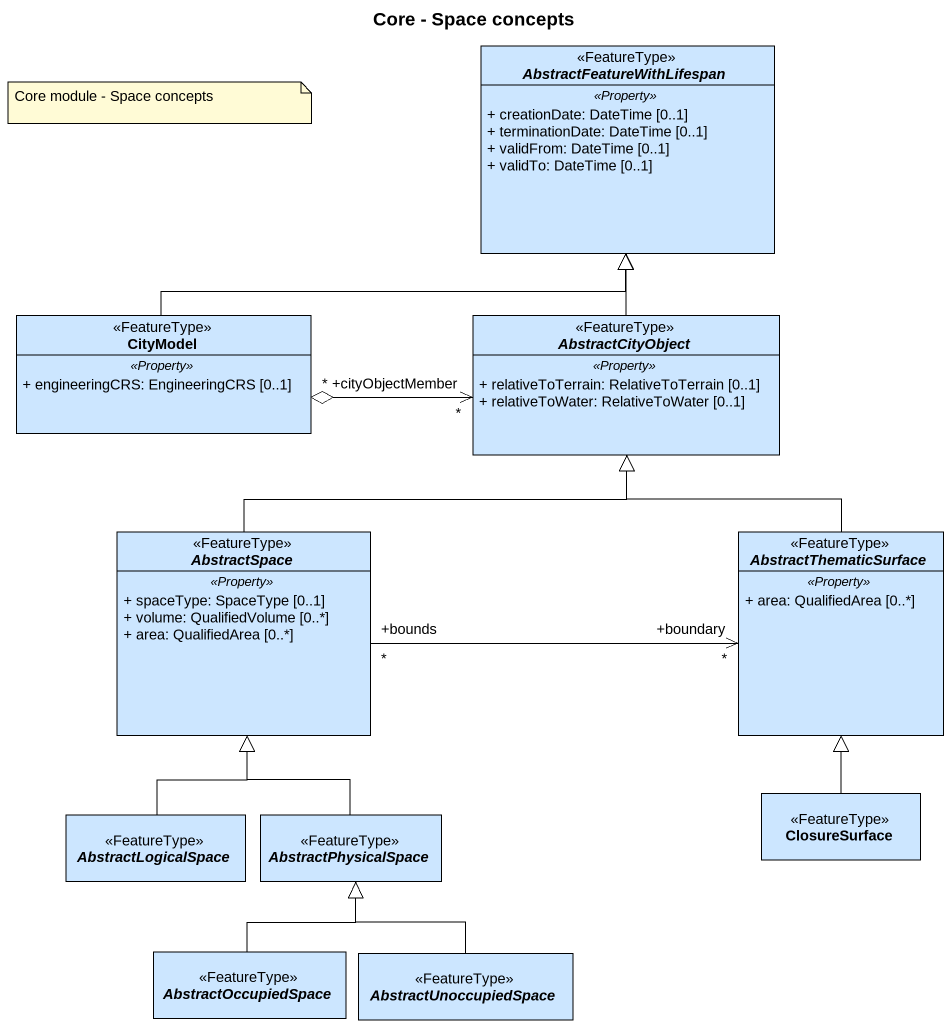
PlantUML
@startuml
title Core - Space concepts
hide circle
hide empty members
skinparam classAttributeIconSize 0
abstract class AbstractFeatureWithLifespan <<FeatureType>> #CCE6FF {
  .. <<Property>> ..
  + creationDate: DateTime [0..1]
  + terminationDate: DateTime [0..1]
  + validFrom: DateTime [0..1]
  + validTo: DateTime [0..1]
}
class CityModel <<FeatureType>> #CCE6FF {
  .. <<Property>> ..
  + engineeringCRS: EngineeringCRS [0..1]
}
abstract class AbstractCityObject <<FeatureType>> #CCE6FF {
  .. <<Property>> ..
  + relativeToTerrain: RelativeToTerrain [0..1]
  + relativeToWater: RelativeToWater [0..1]
}
abstract class AbstractSpace <<FeatureType>> #CCE6FF {
  .. <<Property>> ..
  + spaceType: SpaceType [0..1]
  + volume: QualifiedVolume [0..*]
  + area: QualifiedArea [0..*]
}
abstract class AbstractThematicSurface <<FeatureType>> #CCE6FF {
  .. <<Property>> ..
  + area: QualifiedArea [0..*]
}
abstract class AbstractLogicalSpace <<FeatureType>> #CCE6FF
abstract class AbstractPhysicalSpace <<FeatureType>> #CCE6FF
class ClosureSurface <<FeatureType>> #CCE6FF
abstract class AbstractOccupiedSpace <<FeatureType>> #CCE6FF
abstract class AbstractUnoccupiedSpace <<FeatureType>> #CCE6FF
CityModel -right-|> AbstractFeatureWithLifespan
CityModel "*" o-right-> "+cityObjectMember\n*" AbstractCityObject
AbstractCityObject -up-|> AbstractFeatureWithLifespan
AbstractSpace -up-|> AbstractCityObject
AbstractSpace "+bounds\n*" -right-> "+boundary\n*" AbstractThematicSurface
AbstractThematicSurface -up-|> AbstractCityObject
AbstractLogicalSpace -up-|> AbstractSpace
AbstractPhysicalSpace -up-|> AbstractSpace
ClosureSurface -up-|> AbstractThematicSurface
AbstractOccupiedSpace -up-|> AbstractPhysicalSpace
AbstractUnoccupiedSpace -up-|> AbstractPhysicalSpace
note as N1
  Core module - Space concepts
end note
@enduml
